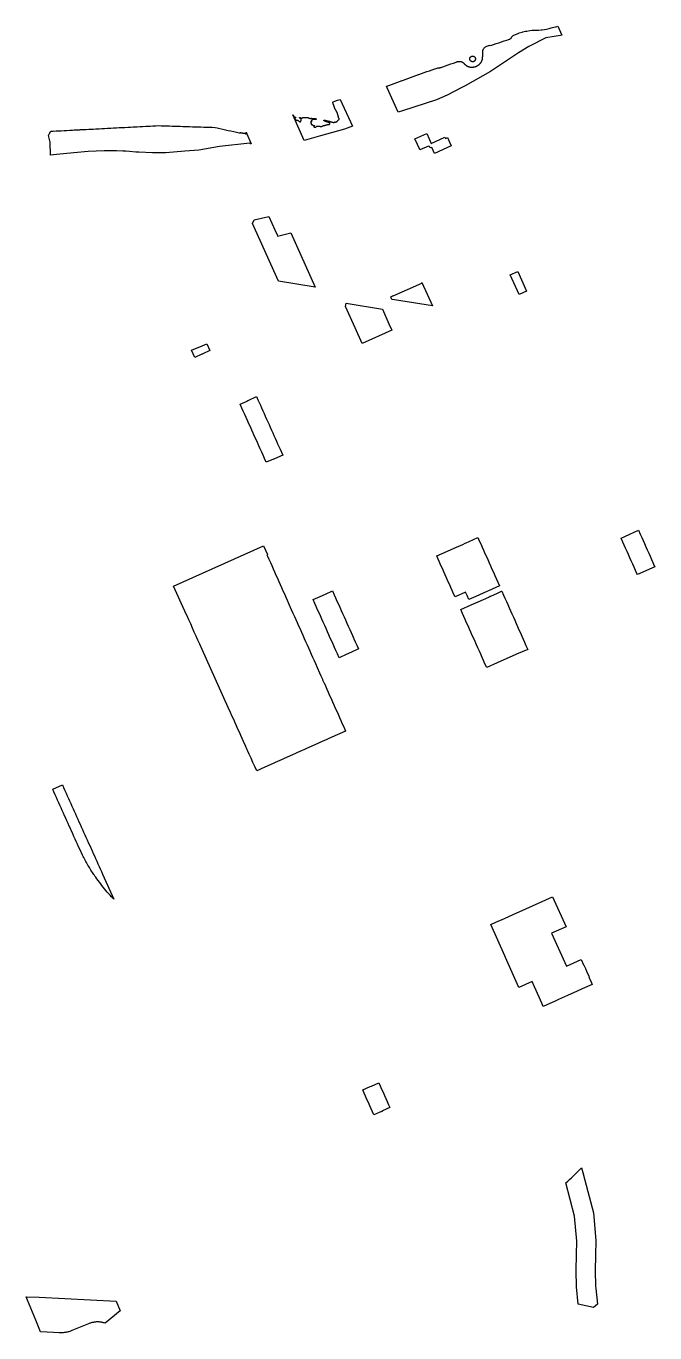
# Model space of a CAD drawing. Header units: inches. Extents: x 326978 to 343822, y 4677882 to 4690337.
# Drawn here: x 335419 to 337641, y 4683814 to 4688436 of the extents above; entities that cross this region are included whole.
import ezdxf

# ---------------------------------------------------------------- set-up
doc = ezdxf.new("R2010")
doc.units = ezdxf.units.IN
doc.header["$MEASUREMENT"] = 0
doc.layers.add('Parks', color=7, linetype='Continuous')

msp = doc.modelspace()

# ---------------------------------------------------------------- linework, layer by layer
at = {"layer": 'Parks'}
for points in [[(337255.6068, 4688394.7456), (337198.274, 4688364.9496), (337196.1024, 4688363.8212), (337159.4276, 4688340.8176), (337060.65, 4688275.3184), (336970.7552, 4688225.0224), (336959.5108, 4688219.2376), (336906.936, 4688192.19), (336869.0188, 4688174.7684), (336748.876, 4688136.3972), (336734.1952, 4688131.9892), (336695.6904, 4688217.3956), (336692.9462, 4688223.4819), (336694.416, 4688223.9932), (336700.8625, 4688226.3111), (336710.2727, 4688229.6945), (336719.683, 4688233.078), (336729.0932, 4688236.4615), (336738.5034, 4688239.8449), (336747.9136, 4688243.2284), (336749.8, 4688243.9092), (336759.2061, 4688247.304), (336768.6123, 4688250.6988), (336778.0184, 4688254.0936), (336787.4245, 4688257.4884), (336796.8307, 4688260.8832), (336806.2368, 4688264.278), (336807.5447, 4688264.744), (336816.9646, 4688268.1005), (336826.3845, 4688271.457), (336835.8044, 4688274.8134), (336845.2242, 4688278.1699), (336854.6441, 4688281.5263), (336864.064, 4688284.8828), (336864.8953, 4688285.1975), (336867.952, 4688286.3548), (336871.9072, 4688287.5132), (336874.6464, 4688288.1084), (336877.168, 4688288.422), (336880.8768, 4688288.726), (336882.9696, 4688288.9916), (336886.0704, 4688289.6476), (336888.2944, 4688290.2396), (336891.736, 4688291.5098), (336901.1174, 4688294.9722), (336910.4989, 4688298.4347), (336919.8803, 4688301.8971), (336929.2618, 4688305.3596), (336938.6432, 4688308.822), (336939.1136, 4688308.8988), (336939.984, 4688309.414), (336940.9632, 4688309.6188), (336941.9872, 4688309.8012), (336943.0048, 4688310.0764), (336943.9232, 4688310.5212), (336944.864, 4688310.8828), (336945.8816, 4688311.014), (336946.9184, 4688311.0652), (336947.92, 4688311.0876), (336948.9856, 4688311.0716), (336949.9872, 4688311.0012), (336951.0144, 4688310.9404), (336952.0352, 4688310.8572), (336953.0688, 4688310.614), (336954.064, 4688310.5084), (336955.1072, 4688310.4028), (336956.1408, 4688310.358), (336957.152, 4688310.3228), (336958.0992, 4688309.9868), (336959.056, 4688309.6252), (336959.9936, 4688309.2028), (336960.8128, 4688308.5916), (336961.7056, 4688308.086), (336962.6016, 4688307.5004), (336963.2096, 4688306.6876), (336964.0448, 4688306.0412), (336964.8768, 4688305.446), (336965.5712, 4688304.6972), (336966.2048, 4688303.8972), (336966.9504, 4688303.1612), (336967.7664, 4688302.4764), (336968.3968, 4688301.6828), (336969.2224, 4688301.03), (336970.048, 4688300.4444), (336970.8864, 4688299.8332), (336971.5936, 4688299.0908), (336972.5024, 4688298.5308), (336973.296, 4688297.894), (336974.1696, 4688297.2924), (336974.768, 4688296.454), (336975.5712, 4688295.8204), (336976.4512, 4688295.2956), (336977.4432, 4688295.11), (336978.2848, 4688294.5372), (336979.0944, 4688293.9196), (336980.0608, 4688293.478), (336981.0784, 4688293.206), (336982.0224, 4688292.8636), (336982.96, 4688292.5148), (336983.9392, 4688292.1308), (336984.8512, 4688291.702), (336985.8016, 4688291.3436), (336986.8288, 4688291.2092), (336987.8336, 4688291.0044), (336988.8384, 4688290.9244), (336989.8208, 4688290.6972), (336990.8256, 4688290.5628), (336991.872, 4688290.5116), (336992.9152, 4688290.4476), (336993.9296, 4688290.4124), (336994.9376, 4688290.4092), (336995.5744, 4688290.4412), (336996.2144, 4688290.4764), (336997.2256, 4688290.5116), (336998.256, 4688290.598), (336999.2416, 4688290.8892), (337000.2464, 4688291.11), (337001.2672, 4688291.302), (337002.2592, 4688291.4396), (337003.2864, 4688291.606), (337004.2496, 4688291.9356), (337005.2768, 4688292.134), (337006.304, 4688292.3804), (337007.2544, 4688292.7676), (337008.2656, 4688293.126), (337009.2608, 4688293.4012), (337010.2304, 4688293.766), (337011.1872, 4688294.1724), (337012.0672, 4688294.6972), (337012.8992, 4688295.266), (337013.7216, 4688295.4652), (337014.608, 4688296.0188), (337015.5072, 4688296.518), (337016.3168, 4688297.1676), (337016.9824, 4688297.9676), (337017.8048, 4688298.6204), (337018.8128, 4688298.9788), (337019.6864, 4688299.4812), (337020.5152, 4688300.0988), (337021.3728, 4688300.6652), (337022.0928, 4688301.4204), (337022.576, 4688302.3068), (337023.1424, 4688303.1612), (337023.7504, 4688304.0028), (337024.5952, 4688304.614), (337025.2416, 4688305.3948), (337025.8048, 4688306.2716), (337026.6016, 4688306.8764), (337027.1872, 4688307.7148), (337027.5712, 4688308.6716), (337028.016, 4688309.5932), (337028.6432, 4688310.374), (337029.1584, 4688311.2572), (337029.6128, 4688312.1724), (337029.9456, 4688313.126), (337030.3328, 4688314.0572), (337030.6592, 4688315.03), (337031.0144, 4688315.974), (337031.4208, 4688316.918), (337031.7152, 4688317.8844), (337031.9136, 4688318.8988), (337032.1696, 4688319.8972), (337032.2816, 4688320.9404), (337032.3168, 4688321.9676), (337032.3872, 4688322.9948), (337032.3968, 4688324.0284), (337032.4608, 4688325.0396), (337032.5536, 4688326.0796), (337032.656, 4688327.0812), (337032.704, 4688328.1116), (337032.7744, 4688329.1548), (337032.8352, 4688330.1596), (337032.9248, 4688331.1836), (337032.9664, 4688332.214), (337033.0208, 4688333.238), (337033.0304, 4688334.2684), (337033.0688, 4688335.2988), (337033.0688, 4688336.3356), (337033.0688, 4688337.35), (337033.0688, 4688338.358), (337033.1328, 4688339.3692), (337033.1616, 4688340.4028), (337033.1616, 4688341.4172), (337033.1616, 4688342.422), (337033.1616, 4688343.4332), (337033.1808, 4688344.4508), (337033.1872, 4688345.4844), (337033.1872, 4688346.4988), (337033.1872, 4688347.5324), (337033.1616, 4688348.5468), (337033.7404, 4688349.3772), (337035.462, 4688354.91), (337036.4548, 4688356.3678), (337038.3005, 4688358.6417), (337040.3737, 4688360.7103), (337042.6518, 4688362.5509), (337045.1098, 4688364.1432), (337047.7208, 4688365.4699), (337050.4561, 4688366.5164), (337053.2859, 4688367.2712), (337056.179, 4688367.7261), (337059.1039, 4688367.8761), (337062.0284, 4688367.7196), (337071.1483, 4688370.7517), (337080.6376, 4688373.9065), (337090.1269, 4688377.0614), (337099.6162, 4688380.2163), (337109.1055, 4688383.3711), (337118.5948, 4688386.526), (337123.4588, 4688388.2252), (337123.9903, 4688388.3208), (337125.677, 4688388.7452), (337127.3101, 4688389.3437), (337128.8716, 4688390.1095), (337130.3446, 4688391.0344), (337131.7128, 4688392.1082), (337132.9613, 4688393.3192), (337134.0764, 4688394.654), (337134.16, 4688394.8399), (337135.1492, 4688396.7403), (337136.3315, 4688398.5269), (337137.6942, 4688400.1801), (337139.2222, 4688401.6818), (337140.8988, 4688403.0156), (337149.1196, 4688406.7692), (337151.7033, 4688407.7365), (337161.0684, 4688411.2428), (337162.1936, 4688411.5963), (337171.734, 4688414.5932), (337174.7159, 4688415.2893), (337184.454, 4688417.5628), (337189.1177, 4688418.4107), (337198.9564, 4688420.1996), (337207.8684, 4688421.3356), (337209.4205, 4688421.404), (337219.4108, 4688421.8444), (337219.5421, 4688421.8449), (337229.542, 4688421.8796), (337230.0783, 4688421.9239), (337240.0444, 4688422.7468), (337241.7726, 4688422.9714), (337251.6892, 4688424.2604), (337257.7688, 4688425.5873), (337267.5388, 4688427.7196), (337274.8445, 4688429.5536), (337284.5436, 4688431.9884), (337290.8478, 4688433.6863), (337298.6202, 4688435.7797), (337312.4608, 4688404.1064), (337307.8588, 4688403.0672), (337285.704, 4688399.5388), (337255.6068, 4688394.7456)], [(336998.1553, 4688309.9377), (336997.2837, 4688309.8996), (336996.4122, 4688309.9377), (336995.5472, 4688310.0516), (336994.6955, 4688310.2404), (336993.8635, 4688310.5027), (336993.0575, 4688310.8366), (336992.2837, 4688311.2394), (336991.548, 4688311.7081), (336990.8558, 4688312.2392), (336990.2126, 4688312.8286), (336989.6233, 4688313.4718), (336989.0922, 4688314.1639), (336988.6235, 4688314.8996), (336988.2206, 4688315.6735), (336987.8868, 4688316.4794), (336987.6245, 4688317.3115), (336987.4356, 4688318.1632), (336987.3218, 4688319.0281), (336987.2837, 4688319.8996), (336987.3218, 4688320.7712), (336987.4356, 4688321.6361), (336987.6245, 4688322.4878), (336987.8868, 4688323.3198), (336988.2206, 4688324.1258), (336988.6235, 4688324.8996), (336989.0922, 4688325.6354), (336989.6233, 4688326.3275), (336990.2126, 4688326.9707), (336990.8558, 4688327.5601), (336991.548, 4688328.0912), (336992.2837, 4688328.5599), (336993.0575, 4688328.9627), (336993.8635, 4688329.2966), (336994.6955, 4688329.5589), (336995.5472, 4688329.7477), (336996.4122, 4688329.8616), (336997.2837, 4688329.8996), (336998.1553, 4688329.8616), (336999.0202, 4688329.7477), (336999.8719, 4688329.5589), (337000.7039, 4688329.2966), (337001.5099, 4688328.9627), (337002.2837, 4688328.5599), (337003.0195, 4688328.0912), (337003.7116, 4688327.5601), (337004.3548, 4688326.9707), (337004.9442, 4688326.3275), (337005.4752, 4688325.6354), (337005.944, 4688324.8996), (337006.3468, 4688324.1258), (337006.6806, 4688323.3198), (337006.943, 4688322.4878), (337007.1318, 4688321.6361), (337007.2457, 4688320.7712), (337007.2837, 4688319.8996), (337007.2457, 4688319.0281), (337007.1318, 4688318.1632), (337006.943, 4688317.3115), (337006.6806, 4688316.4794), (337006.3468, 4688315.6735), (337005.944, 4688314.8996), (337005.4752, 4688314.1639), (337004.9442, 4688313.4718), (337004.3548, 4688312.8286), (337003.7116, 4688312.2392), (337003.0195, 4688311.7081), (337002.2837, 4688311.2394), (337001.5099, 4688310.8366), (337000.7039, 4688310.5027), (336999.8719, 4688310.2404), (336999.0202, 4688310.0516), (336998.1553, 4688309.9377)], [(336529.3615, 4688176.7893), (336572.2412, 4688081.3808), (336544.4656, 4688071.862), (336459.0956, 4688047.6996), (336402.3508, 4688031.6392), (336362.1972, 4688121.8198), (336363.1696, 4688122.128), (336367.0367, 4688113.7173), (336367.304, 4688113.6512), (336368.3056, 4688113.6192), (336369.3328, 4688113.7472), (336370.2864, 4688114.0704), (336371.3168, 4688114.2528), (336372.2992, 4688114.048), (336372.3856, 4688113.0464), (336371.5248, 4688112.5248), (336370.4784, 4688112.4928), (336369.576, 4688111.984), (336368.9008, 4688111.1936), (336368.7344, 4688110.1728), (336372.056, 4688102.4704), (336372.6064, 4688102.4704), (336373.6528, 4688102.6048), (336374.5904, 4688103.1296), (336375.5696, 4688103.3504), (336376.5936, 4688103.392), (336377.6496, 4688103.264), (336378.5968, 4688102.8448), (336379.5472, 4688102.3936), (336380.3952, 4688101.7984), (336381.2688, 4688101.2544), (336382.1488, 4688100.6944), (336382.9392, 4688099.9744), (336383.6592, 4688099.2), (336384.5808, 4688098.6624), (336385.5088, 4688098.2368), (336386.4272, 4688097.7824), (336387.2688, 4688097.168), (336388.2736, 4688097.2384), (336388.9936, 4688097.9552), (336389.752, 4688098.624), (336390.2864, 4688099.52), (336390.6128, 4688100.496), (336390.6768, 4688101.568), (336391.0192, 4688102.5696), (336391.464, 4688103.4688), (336391.784, 4688104.4896), (336391.6368, 4688105.4976), (336391.4256, 4688106.48), (336390.7088, 4688107.2192), (336389.9664, 4688107.8944), (336389.288, 4688108.6464), (336388.4592, 4688109.216), (336387.5504, 4688109.6704), (336386.7536, 4688110.2912), (336386.0464, 4688111.024), (336385.1408, 4688111.504), (336385.8544, 4688112.2048), (336386.8976, 4688112.1568), (336387.9728, 4688112.176), (336388.9808, 4688111.9296), (336389.9024, 4688111.3728), (336390.7984, 4688110.7904), (336391.7904, 4688110.48), (336392.7856, 4688110.128), (336393.784, 4688109.9968), (336394.7152, 4688110.432), (336395.5664, 4688111.0336), (336396.3376, 4688111.7248), (336397.272, 4688112.1216), (336398.2256, 4688112.48), (336399.1888, 4688112.7616), (336400.1392, 4688113.0848), (336401.1696, 4688113.1008), (336402.1792, 4688112.9948), (336402.9792, 4688113.1004), (336403.9872, 4688113.11), (336404.992, 4688113.11), (336406.0448, 4688113.142), (336407.1072, 4688113.0876), (336408.1248, 4688112.966), (336409.2128, 4688112.9308), (336410.2176, 4688112.886), (336411.2672, 4688112.7068), (336412.32, 4688112.7708), (336413.3632, 4688112.854), (336414.2944, 4688112.4668), (336415.28, 4688112.054), (336416.3104, 4688111.7468), (336417.2256, 4688111.3276), (336418.1312, 4688110.7772), (336419.0272, 4688110.31), (336419.984, 4688109.9868), (336420.9504, 4688109.7116), (336422.0256, 4688109.5612), (336423.04, 4688109.51), (336424.0704, 4688109.5132), (336425.1392, 4688109.606), (336426.224, 4688109.7116), (336427.2448, 4688109.75), (336428.368, 4688109.7628), (336429.3728, 4688109.638), (336430.4576, 4688109.5036), (336431.4912, 4688109.478), (336432.496, 4688109.4972), (336433.5808, 4688109.6124), (336434.5856, 4688109.6668), (336435.6288, 4688109.67), (336436.6528, 4688109.462), (336437.616, 4688109.1644), (336438.6112, 4688109.0588), (336439.6352, 4688109.046), (336440.6304, 4688108.9404), (336441.6512, 4688108.8188), (336442.7104, 4688108.71), (336443.6064, 4688108.2556), (336444.4192, 4688107.6412), (336444.8096, 4688106.6812), (336444.6016, 4688105.6988), (336443.632, 4688105.3596), (336442.5984, 4688105.3564), (336441.4912, 4688105.3564), (336440.4832, 4688105.3564), (336439.376, 4688105.3564), (336438.3392, 4688105.3564), (336437.2704, 4688105.3436), (336436.2272, 4688105.3148), (336435.2096, 4688105.2732), (336434.1952, 4688105.2252), (336433.1296, 4688105.2124), (336432.0448, 4688105.1804), (336431.0144, 4688104.8732), (336430.0608, 4688104.4796), (336429.2608, 4688103.878), (336428.4288, 4688103.2924), (336427.5296, 4688102.838), (336427.3728, 4688101.7948), (336428.2016, 4688101.1612), (336429.136, 4688100.8028), (336430.0512, 4688100.2588), (336429.1072, 4688099.926), (336428.0736, 4688099.9132), (336427.0208, 4688099.8812), (336426.1728, 4688099.3116), (336425.7728, 4688098.3644), (336425.6032, 4688097.3372), (336425.7408, 4688096.2844), (336426.1696, 4688095.35), (336426.3616, 4688094.3196), (336425.5776, 4688093.6764), (336424.9952, 4688092.8604), (336425.5648, 4688092.006), (336426.4736, 4688091.5644), (336426.208, 4688090.5852), (336426.192, 4688089.5804), (336426.192, 4688088.5756), (336426.7776, 4688087.7116), (336427.7952, 4688087.9036), (336428.768, 4688088.2236), (336429.7728, 4688088.31), (336430.5056, 4688087.6124), (336431.2, 4688086.8252), (336431.7472, 4688085.9388), (336432.3328, 4688085.0524), (336433.1616, 4688084.4092), (336433.9936, 4688083.83), (336435.0432, 4688083.7436), (336436.064, 4688084.0284), (336437.024, 4688084.4028), (336438.0416, 4688084.2716), (336438.3936, 4688083.3212), (336437.7184, 4688082.5564), (336437.0208, 4688081.8044), (336436.4096, 4688080.95), (336436.3072, 4688079.9324), (336436.5792, 4688078.9596), (336437.4944, 4688078.534), (336438.512, 4688078.2332), (336439.5424, 4688078.1244), (336440.6048, 4688078.0828), (336441.6224, 4688078.0956), (336442.6464, 4688078.102), (336443.5968, 4688078.4284), (336444.4096, 4688079.0908), (336444.7744, 4688080.0348), (336445.2576, 4688080.9692), (336446.048, 4688081.59), (336447.0624, 4688081.5964), (336448.0768, 4688081.606), (336449.0848, 4688081.6092), (336450.1792, 4688081.6124), (336451.2192, 4688081.6188), (336452.2208, 4688081.6188), (336453.2288, 4688081.6188), (336454.2368, 4688081.6124), (336455.2928, 4688081.5292), (336456.336, 4688081.494), (336457.3888, 4688081.4076), (336458.4896, 4688081.3372), (336459.5168, 4688081.3116), (336460.5696, 4688081.3148), (336461.6224, 4688081.3276), (336462.6592, 4688081.2604), (336463.7056, 4688081.11), (336464.7648, 4688081.2892), (336465.7376, 4688081.6604), (336466.688, 4688082.15), (336467.5904, 4688082.6972), (336468.4832, 4688083.2444), (336469.44, 4688083.6668), (336470.432, 4688083.8652), (336471.456, 4688084.1052), (336472.4512, 4688084.3548), (336473.4784, 4688084.6204), (336474.5248, 4688084.9148), (336475.5584, 4688085.2348), (336476.5568, 4688085.5164), (336477.5552, 4688085.7212), (336478.5504, 4688085.9036), (336479.5264, 4688086.15), (336480.4608, 4688086.5884), (336481.4304, 4688087.0332), (336482.4864, 4688087.2572), (336483.568, 4688087.2572), (336484.608, 4688087.3468), (336485.6736, 4688087.5484), (336486.7456, 4688087.6348), (336487.8144, 4688087.6508), (336488.8256, 4688087.6956), (336489.8688, 4688087.9292), (336490.8544, 4688088.4156), (336491.696, 4688089.0716), (336492.1984, 4688089.9484), (336492.7392, 4688090.8092), (336492.7552, 4688091.8204), (336492.2912, 4688092.7324), (336491.4816, 4688093.35), (336490.5952, 4688093.814), (336489.6416, 4688094.2172), (336488.8128, 4688094.7772), (336487.9072, 4688095.254), (336486.9984, 4688095.7468), (336486.0096, 4688095.9708), (336485.008, 4688096.0764), (336483.968, 4688096.2268), (336482.9856, 4688096.5116), (336482.0096, 4688096.8348), (336481.0688, 4688097.3212), (336480.08, 4688097.7308), (336479.1008, 4688098.1116), (336478.1344, 4688098.534), (336477.136, 4688098.8956), (336476.1056, 4688099.094), (336475.0944, 4688099.2764), (336474.1056, 4688099.5228), (336473.2608, 4688100.086), (336472.6368, 4688100.8988), (336471.8336, 4688101.5004), (336471.6192, 4688102.4828), (336471.7152, 4688103.5132), (336472.7712, 4688103.5228), (336473.7856, 4688103.3596), (336474.7904, 4688103.2412), (336475.7792, 4688103.03), (336476.7232, 4688102.6748), (336477.7472, 4688102.3964), (336478.6976, 4688101.9388), (336479.6928, 4688101.6252), (336480.6624, 4688101.3756), (336481.6544, 4688101.1292), (336482.7136, 4688100.8988), (336483.7824, 4688100.6876), (336484.88, 4688100.5052), (336485.9968, 4688100.3996), (336487.0912, 4688100.2172), (336488.0768, 4688099.9836), (336489.1104, 4688099.7244), (336490.1856, 4688099.4684), (336491.2096, 4688099.3308), (336492.2528, 4688098.9884), (336493.1744, 4688098.4476), (336494.128, 4688097.9484), (336495.0976, 4688097.702), (336496.1152, 4688097.4556), (336497.1424, 4688097.2348), (336498.1728, 4688096.9404), (336499.2128, 4688096.5948), (336500.2016, 4688096.3004), (336501.2352, 4688096.1116), (336502.2432, 4688095.8492), (336503.2736, 4688095.6348), (336504.2944, 4688095.4748), (336505.2928, 4688095.3436), (336506.3168, 4688095.2796), (336507.2928, 4688095.0076), (336508.3104, 4688095.062), (336509.1936, 4688095.6764), (336509.8944, 4688096.3964), (336510.8416, 4688096.8092), (336511.8528, 4688097.0556), (336512.7968, 4688096.6908), (336513.7984, 4688096.4156), (336514.8032, 4688096.8092), (336515.7504, 4688097.2156), (336516.7168, 4688097.6988), (336517.6256, 4688098.1916), (336518.2976, 4688099.0012), (336519.0304, 4688099.686), (336519.568, 4688100.6044), (336520.2592, 4688101.4204), (336520.9792, 4688102.2108), (336521.7024, 4688102.9884), (336522.4928, 4688103.7276), (336523.2512, 4688104.4124), (336524.112, 4688105.0236), (336525.1328, 4688105.046), (336525.5104, 4688105.9836), (336525.5424, 4688107.0556), (336525.3856, 4688108.1148), (336524.976, 4688109.1068), (336524.704, 4688110.102), (336524.336, 4688111.11), (336523.7056, 4688111.926), (336523.3024, 4688112.8828), (336523.1776, 4688113.894), (336522.7936, 4688114.8508), (336522.3968, 4688115.798), (336522.3104, 4688116.822), (336522.0672, 4688117.8652), (336521.9328, 4688118.9276), (336521.6512, 4688119.9548), (336521.3056, 4688120.9116), (336520.976, 4688121.8588), (336520.4832, 4688122.7868), (336520.1408, 4688123.8268), (336519.8944, 4688124.9116), (336519.6672, 4688125.9196), (336519.4208, 4688126.9852), (336519.12, 4688128.038), (336518.8896, 4688129.0556), (336518.5376, 4688130.0892), (336517.8816, 4688130.8764), (336517.2864, 4688131.7756), (336516.7104, 4688132.6812), (336516.1408, 4688133.6156), (336515.6512, 4688134.5116), (336515.2544, 4688135.4684), (336514.8096, 4688136.4444), (336514.448, 4688137.4524), (336513.8976, 4688138.3324), (336513.3824, 4688139.222), (336512.9248, 4688140.2172), (336512.3104, 4688141.094), (336511.7952, 4688141.9548), (336511.296, 4688142.8668), (336510.7168, 4688143.6988), (336510.288, 4688144.6812), (336509.8816, 4688145.6988), (336509.4496, 4688146.6076), (336509.1648, 4688147.6444), (336508.9376, 4688148.662), (336508.7456, 4688149.7308), (336508.4224, 4688150.742), (336508.0384, 4688151.6796), (336507.632, 4688152.6076), (336507.1136, 4688153.5196), (336506.7424, 4688154.5244), (336506.5216, 4688155.51), (336506.2144, 4688156.5404), (336505.776, 4688157.4524), (336505.3024, 4688158.3964), (336504.9408, 4688159.382), (336504.6496, 4688160.3708), (336504.3264, 4688161.3852), (336504.0544, 4688162.3708), (336503.84, 4688163.3628), (336503.6448, 4688164.3484), (336503.3536, 4688165.3436), (336503.2896, 4688166.374), (336503.2896, 4688167.3916), (336503.824, 4688168.2428), (336510.5219, 4688170.4843), (336520.005, 4688173.658), (336529.3615, 4688176.7893)], [(336196.9342, 4688060.9528), (336199.2636, 4688054.9208), (336214.5812, 4688020.0404), (336210.9684, 4688019.47), (336209.8924, 4688021.8764), (336103.0992, 4688010.28), (336029.7788, 4687997.6584), (335980.136, 4687993.3416), (335913.3592, 4687988.1716), (335866.2544, 4687988.1932), (335817.7264, 4687989.5428), (335807.2592, 4687990.338), (335784.0432, 4687992.1008), (335771.4864, 4687993.054), (335760.6656, 4687993.5416), (335738.002, 4687994.5632), (335723.1504, 4687995.232), (335695.3824, 4687994.5516), (335638.5128, 4687992.9028), (335587.2236, 4687987.4764), (335525.9368, 4687981.3644), (335505.7464, 4687979.3512), (335504.1504, 4688025.9532), (335498.0655, 4688049.5463), (335501.6191, 4688055.4803), (335506.7568, 4688064.0596), (335514.9254, 4688064.4569), (335524.9136, 4688064.9428), (335533.149, 4688065.3482), (335543.1369, 4688065.8399), (335553.1248, 4688066.3316), (335553.5839, 4688066.3589), (335563.5663, 4688066.9514), (335573.5488, 4688067.5439), (335583.5312, 4688068.1364), (335588.5366, 4688068.4225), (335595.9606, 4688068.8467), (335598.5203, 4688068.993), (335608.504, 4688069.5636), (335611.2285, 4688069.6921), (335621.2174, 4688070.1634), (335631.2063, 4688070.6347), (335641.1952, 4688071.106), (335645.8709, 4688071.3237), (335655.86, 4688071.7887), (335665.8492, 4688072.2538), (335675.8384, 4688072.7188), (335676.716, 4688072.7689), (335686.6997, 4688073.3389), (335696.6835, 4688073.9088), (335706.6672, 4688074.4788), (335708.4151, 4688074.5733), (335718.4005, 4688075.1128), (335728.3859, 4688075.6524), (335738.3714, 4688076.192), (335748.3568, 4688076.7316), (335758.0238, 4688077.2354), (335768.0103, 4688077.7559), (335777.9967, 4688078.2763), (335787.9832, 4688078.7968), (335797.9696, 4688079.3172), (335801.8653, 4688079.5231), (335811.8514, 4688080.0508), (335821.8375, 4688080.5785), (335831.8235, 4688081.1063), (335841.8096, 4688081.634), (335847.078, 4688081.9039), (335857.0649, 4688082.4157), (335867.0518, 4688082.9274), (335877.0387, 4688083.4391), (335887.0576, 4688083.9508), (335895.8569, 4688083.683), (335905.8523, 4688083.3787), (335915.8477, 4688083.0745), (335925.843, 4688082.7702), (335935.8384, 4688082.466), (335943.1279, 4688082.2054), (335953.1216, 4688081.8482), (335963.1152, 4688081.4909), (335973.1088, 4688081.1337), (335983.1024, 4688080.7764), (335987.1129, 4688080.6594), (335997.1087, 4688080.3677), (336007.1044, 4688080.0761), (336017.1002, 4688079.7844), (336027.0959, 4688079.4927), (336037.0917, 4688079.2011), (336047.0874, 4688078.9094), (336057.0832, 4688078.6178), (336067.0789, 4688078.3261), (336077.0747, 4688078.0345), (336087.0704, 4688077.7428), (336094.3736, 4688076.0822), (336104.1247, 4688073.865), (336113.8758, 4688071.6477), (336123.6269, 4688069.4305), (336133.378, 4688067.2133), (336143.1291, 4688064.9961), (336152.8802, 4688062.7788), (336162.6313, 4688060.5616), (336172.3824, 4688058.3444), (336173.3744, 4688058.4916), (336174.3344, 4688058.8244), (336175.3648, 4688058.8244), (336176.3568, 4688058.9844), (336177.4256, 4688059.0868), (336178.488, 4688058.946), (336179.48, 4688058.786), (336180.504, 4688058.4916), (336181.4704, 4688058.1588), (336182.4816, 4688057.9604), (336183.5184, 4688057.9028), (336184.5552, 4688057.666), (336185.5664, 4688057.3652), (336186.5456, 4688057.0132), (336187.544, 4688057.0836), (336188.5744, 4688057.1476), (336189.6112, 4688057.1476), (336190.6864, 4688057.1348), (336191.6272, 4688056.7828), (336192.44, 4688056.1428), (336193.2592, 4688055.5348), (336194.2576, 4688055.138), (336195.2304, 4688054.8948), (336196.216, 4688055.2212), (336196.6128, 4688056.1812), (336196.6192, 4688057.2372), (336196.4528, 4688058.2804), (336196.6384, 4688059.3108), (336196.9342, 4688060.9528)], [(336793.1332, 4688037.3332), (336834.8252, 4688056.0456), (336843.5948, 4688036.5788), (336850.7572, 4688020.6792), (336899.3676, 4688042.5636), (336901.046, 4688038.8336), (336907.9784, 4688041.8792), (336921.6136, 4688011.8264), (336862.1692, 4687985.0408), (336852.6112, 4688006.0464), (336847.5924, 4688005.316), (336845.3716, 4688010.244), (336841.3532, 4688011.766), (336810.8464, 4687998.032), (336809.0988, 4688001.9248), (336802.1308, 4688017.3776), (336793.1332, 4688037.3332)], [(336277.128, 4687762.5032), (336297.6712, 4687715.77), (336297.719, 4687715.6727), (336297.8144, 4687715.4793), (336297.8976, 4687715.3078), (336306.6424, 4687697.4444), (336307.7456, 4687692.7724), (336355.2092, 4687704.1592), (336440.5412, 4687512.9908), (336310.5512, 4687533.9428), (336218.9164, 4687737.9484), (336224.9248, 4687750.1368), (336277.128, 4687762.5032)], [(337156.872, 4687567.6256), (337188.0108, 4687498.0876), (337161.3076, 4687486.13), (337130.1685, 4687555.6679), (337156.872, 4687567.6256)], [(336855.1452, 4687446.1304), (336721.2904, 4687467.6588), (336712.1916, 4687469.122), (336708.1131, 4687478.2546), (336715.1542, 4687481.399), (336714.5316, 4687482.7936), (336716.5456, 4687482.0204), (336817.466, 4687526.8144), (336818.2376, 4687528.824), (336855.1452, 4687446.1304)], [(336581.6024, 4687369.0764), (336548.1364, 4687444.3524), (336550.0892, 4687455.6832), (336678.3612, 4687435.1756), (336701.6348, 4687382.7132), (336711.5216, 4687360.4264), (336606.2544, 4687313.626), (336581.6024, 4687369.0764)], [(336057.8008, 4687312.282), (336068.6784, 4687288.026), (336043.6508, 4687276.8024), (336041.9816, 4687276.0536), (336040.314, 4687275.3056), (336015.2864, 4687264.082), (336003.9632, 4687289.3316), (336029.1996, 4687300.0896), (336032.5644, 4687301.524), (336057.8008, 4687312.282)], [(336273.1728, 4687036.4736), (336277.5376, 4687026.7408), (336281.902, 4687017.0076), (336286.2668, 4687007.2748), (336290.6316, 4686997.542), (336294.9964, 4686987.8088), (336299.3612, 4686978.076), (336303.7256, 4686968.3432), (336308.0904, 4686958.61), (336312.4552, 4686948.8772), (336316.82, 4686939.1444), (336321.1844, 4686929.4112), (336326.1728, 4686918.288), (336296.5376, 4686905.0496), (336294.3116, 4686904.0552), (336293.9964, 4686904.7572), (336292.884, 4686904.2584), (336267.856, 4686893.0348), (336261.6208, 4686906.9392), (336256.6324, 4686918.0628), (336251.6444, 4686929.1856), (336246.656, 4686940.3092), (336241.6676, 4686951.4324), (336236.6792, 4686962.556), (336231.6912, 4686973.6792), (336226.7032, 4686984.8024), (336221.7144, 4686995.926), (336216.7264, 4687007.0492), (336211.7384, 4687018.1728), (336206.7496, 4687029.296), (336201.7616, 4687040.4196), (336196.7736, 4687051.5428), (336191.7856, 4687062.666), (336186.7972, 4687073.7896), (336181.8088, 4687084.9128), (336175.6984, 4687098.5388), (336200.726, 4687109.7624), (336201.8384, 4687110.2612), (336201.4256, 4687111.182), (336203.6504, 4687112.1796), (336233.2668, 4687125.4604), (336238.2552, 4687114.3372), (336242.6196, 4687104.604), (336246.9844, 4687094.8712), (336251.3488, 4687085.1384), (336255.714, 4687075.4052), (336260.0784, 4687065.6724), (336264.4432, 4687055.9396), (336268.808, 4687046.2064), (336273.1728, 4687036.4736)], [(337047.3152, 4686435.666), (337008.052, 4686418.202), (336984.1044, 4686407.5504), (336977.9032, 4686421.47), (336972.3868, 4686433.8524), (336935.0224, 4686417.234), (336930.04, 4686428.36), (336925.058, 4686439.486), (336920.0756, 4686450.6124), (336915.0936, 4686461.7384), (336910.1112, 4686472.8648), (336905.1292, 4686483.9904), (336900.1472, 4686495.1164), (336895.1648, 4686506.2424), (336890.1828, 4686517.3684), (336885.2004, 4686528.4948), (336880.2184, 4686539.6208), (336875.236, 4686550.7468), (336870.254, 4686561.8728), (336907.894, 4686578.6144), (336910.6788, 4686579.8528), (336929.0568, 4686588.0276), (336931.8416, 4686589.266), (336962.4728, 4686602.8904), (336970.548, 4686606.482), (336974.4464, 4686608.216), (336985.3072, 4686613.0468), (337015.9376, 4686626.6708), (337020.8984, 4686615.5352), (337025.8596, 4686604.3996), (337030.8204, 4686593.2644), (337035.7816, 4686582.1288), (337040.7424, 4686570.9932), (337045.7036, 4686559.8576), (337050.664, 4686548.722), (337055.6252, 4686537.5864), (337060.5864, 4686526.4512), (337065.5472, 4686515.3156), (337070.5084, 4686504.18), (337075.4692, 4686493.0444), (337080.4304, 4686481.9088), (337085.9468, 4686469.5264), (337092.148, 4686455.6068), (337052.8848, 4686438.1428), (337047.3152, 4686435.666)], [(337553.4076, 4686638.9732), (337583.7496, 4686652.5568), (337589.8772, 4686638.7696), (337594.8288, 4686627.6284), (337599.7804, 4686616.4876), (337604.732, 4686605.3464), (337609.6836, 4686594.2052), (337614.6352, 4686583.064), (337619.5868, 4686571.9232), (337624.538, 4686560.782), (337629.4896, 4686549.6408), (337634.4412, 4686538.4996), (337639.3928, 4686527.3588), (337641.25, 4686523.18), (337579.7536, 4686495.6496), (337577.8848, 4686499.8232), (337572.9036, 4686510.9504), (337567.9216, 4686522.078), (337562.9396, 4686533.2056), (337557.9572, 4686544.3332), (337552.9756, 4686555.4604), (337547.9936, 4686566.588), (337543.0116, 4686577.7156), (337538.0296, 4686588.8432), (337533.0476, 4686599.9704), (337528.0656, 4686611.098), (337521.9004, 4686624.8684), (337549.9948, 4686637.4456), (337553.4076, 4686638.9732)], [(335940.522, 4686455.4136), (336258.5888, 4686598.0264), (336272.366, 4686567.13), (336270.1412, 4686566.1324), (336272.3772, 4686561.1156), (336277.3392, 4686549.9812), (336282.302, 4686538.8456), (336287.2644, 4686527.7104), (336292.2264, 4686516.5756), (336297.1888, 4686505.4404), (336302.1512, 4686494.3052), (336307.114, 4686483.1696), (336312.076, 4686472.0352), (336317.0388, 4686460.8996), (336322.0008, 4686449.7652), (336326.9628, 4686438.63), (336331.9256, 4686427.4952), (336336.888, 4686416.36), (336341.85, 4686405.226), (336348.0532, 4686391.3068), (336356.2416, 4686372.9328), (336362.3204, 4686359.2924), (336367.2828, 4686348.1576), (336372.2448, 4686337.0228), (336377.2076, 4686325.8876), (336382.17, 4686314.7528), (336387.1324, 4686303.618), (336392.0948, 4686292.4832), (336397.0568, 4686281.348), (336402.0196, 4686270.2128), (336406.982, 4686259.078), (336411.9444, 4686247.9432), (336416.9068, 4686236.8084), (336421.8692, 4686225.6732), (336426.8316, 4686214.5384), (336431.7936, 4686203.4032), (336436.7564, 4686192.2684), (336441.7188, 4686181.1336), (336447.8696, 4686167.332), (336456.0572, 4686148.9592), (336461.2664, 4686137.27), (336462.136, 4686135.3188), (336466.4768, 4686125.5784), (336467.0984, 4686124.184), (336471.6872, 4686113.8868), (336472.0608, 4686113.0488), (336476.898, 4686102.1952), (336477.0232, 4686101.914), (336481.9856, 4686090.7788), (336486.9476, 4686079.644), (336491.9096, 4686068.5092), (336496.8724, 4686057.374), (336501.8348, 4686046.2388), (336506.7972, 4686035.104), (336511.7592, 4686023.9692), (336516.7216, 4686012.8344), (336521.684, 4686001.6992), (336526.646, 4685990.5644), (336531.6084, 4685979.4292), (336536.5708, 4685968.2944), (336541.5332, 4685957.1596), (336548.1072, 4685942.4084), (336518.114, 4685928.978), (336499.756, 4685920.7576), (336471.384, 4685908.0536), (336467.49, 4685906.31), (336439.1184, 4685893.606), (336420.7604, 4685885.3856), (336392.3884, 4685872.6816), (336388.4944, 4685870.938), (336360.1228, 4685858.234), (336341.7644, 4685850.0136), (336313.3928, 4685837.3096), (336309.4988, 4685835.566), (336281.1272, 4685822.8616), (336262.7684, 4685814.6416), (336234.01, 4685801.764), (336227.2336, 4685816.856), (336220.638, 4685831.5456), (336214.042, 4685846.2356), (336207.4564, 4685860.9032), (336202.6224, 4685871.6692), (336200.8708, 4685875.5704), (336194.2852, 4685890.238), (336187.6424, 4685905.0324), (336182.6492, 4685916.1532), (336177.6556, 4685927.2744), (336172.6624, 4685938.3952), (336167.6684, 4685949.5164), (336162.6756, 4685960.6376), (336157.6824, 4685971.7584), (336152.6888, 4685982.8796), (336147.6956, 4685994.0004), (336141.5788, 4686007.6236), (336133.34, 4686025.9732), (336041.0884, 4686231.4344), (336032.844, 4686249.7956), (336026.4172, 4686264.1096), (336019.998, 4686278.406), (336013.5792, 4686292.7028), (336007.1604, 4686306.998), (336000.7412, 4686321.2944), (335994.322, 4686335.5904), (335987.9036, 4686349.8864), (335982.91, 4686361.0076), (335980.4136, 4686366.568), (335940.522, 4686455.4136)], [(336433.3128, 4686407.604), (336458.3404, 4686418.8276), (336476.692, 4686427.0576), (336501.7196, 4686438.2812), (336507.8228, 4686424.6516), (336512.8048, 4686413.5256), (336517.7868, 4686402.3996), (336522.7692, 4686391.2736), (336527.7512, 4686380.1476), (336532.7336, 4686369.0216), (336537.7156, 4686357.8952), (336542.6976, 4686346.7692), (336547.6796, 4686335.6436), (336552.662, 4686324.5172), (336557.644, 4686313.3912), (336562.6264, 4686302.2652), (336567.6084, 4686291.1388), (336572.5908, 4686280.0128), (336577.5728, 4686268.8868), (336582.5548, 4686257.7604), (336587.5368, 4686246.6348), (336593.7648, 4686232.7268), (336568.7372, 4686221.5032), (336550.3832, 4686213.2724), (336525.3556, 4686202.0488), (336519.128, 4686215.9564), (336514.146, 4686227.0824), (336509.164, 4686238.2088), (336504.182, 4686249.3348), (336499.2, 4686260.4608), (336494.218, 4686271.5872), (336489.2356, 4686282.7132), (336484.254, 4686293.8392), (336479.272, 4686304.9656), (336474.29, 4686316.0916), (336469.308, 4686327.2176), (336464.3256, 4686338.344), (336459.344, 4686349.47), (336454.362, 4686360.596), (336449.3796, 4686371.7224), (336444.3976, 4686382.8484), (336439.4156, 4686393.9744), (336433.3128, 4686407.604)], [(337083.9408, 4686183.4548), (337047.0448, 4686167.0444), (337040.882, 4686180.81), (337035.9012, 4686191.9368), (337030.92, 4686203.0632), (337025.9392, 4686214.1896), (337020.958, 4686225.316), (337015.9768, 4686236.4432), (337010.9956, 4686247.5696), (337006.0148, 4686258.696), (337001.0336, 4686269.8224), (336996.0528, 4686280.9488), (336991.0716, 4686292.0756), (336986.0904, 4686303.202), (336981.1092, 4686314.3288), (336976.1284, 4686325.4552), (336971.1472, 4686336.5816), (336966.166, 4686347.7084), (336961.1848, 4686358.8348), (336955.0224, 4686372.6008), (336992.29, 4686389.1768), (337016.2376, 4686399.8284), (337053.942, 4686416.5988), (337055.5008, 4686417.2924), (337059.4236, 4686419.0372), (337061.0704, 4686419.7692), (337084.6988, 4686430.2796), (337085.6712, 4686430.712), (337099.1292, 4686436.698), (337100.3336, 4686437.2332), (337100.546, 4686436.7568), (337106.4724, 4686423.4536), (337111.4332, 4686412.3184), (337116.394, 4686401.1832), (337121.3548, 4686390.048), (337126.3156, 4686378.9128), (337131.2764, 4686367.7776), (337136.2372, 4686356.6424), (337141.198, 4686345.5072), (337146.1592, 4686334.3724), (337151.12, 4686323.2372), (337156.0808, 4686312.102), (337161.0416, 4686300.9668), (337166.0024, 4686289.8316), (337170.9632, 4686278.6964), (337175.924, 4686267.5612), (337180.8848, 4686256.426), (337185.8456, 4686245.2908), (337191.9844, 4686231.5112), (337152.7208, 4686214.0472), (337147.1516, 4686211.5704), (337107.8884, 4686194.1064), (337083.9408, 4686183.4548)], [(335584.0644, 4685578.9432), (335583.776, 4685579.586), (335579.9472, 4685588.1188), (335575.83, 4685597.2948), (335571.7128, 4685606.4708), (335567.5956, 4685615.6468), (335563.4784, 4685624.8224), (335559.3612, 4685633.9988), (335555.244, 4685643.1744), (335551.1268, 4685652.35), (335547.0096, 4685661.5264), (335542.8924, 4685670.702), (335538.7752, 4685679.8776), (335534.658, 4685689.054), (335530.5408, 4685698.2296), (335526.4236, 4685707.4056), (335522.3064, 4685716.5816), (335517.4404, 4685727.4256), (335513.3232, 4685736.6016), (335547.5032, 4685751.9952), (335551.6204, 4685742.8192), (335556.486, 4685731.9752), (335560.6032, 4685722.7992), (335564.7204, 4685713.6236), (335568.8376, 4685704.4476), (335572.9548, 4685695.2716), (335577.072, 4685686.0956), (335581.1892, 4685676.92), (335585.3064, 4685667.744), (335589.4236, 4685658.568), (335593.5408, 4685649.3924), (335597.658, 4685640.2164), (335601.7752, 4685631.0404), (335605.8924, 4685621.8648), (335610.0096, 4685612.6884), (335614.1268, 4685603.5124), (335618.244, 4685594.3368), (335622.3616, 4685585.1608), (335626.4784, 4685575.9848), (335630.5956, 4685566.8092), (335634.7132, 4685557.6332), (335638.83, 4685548.4572), (335643.8208, 4685537.3348), (335652.0552, 4685518.9832), (335656.1724, 4685509.8072), (335660.2896, 4685500.6316), (335664.4068, 4685491.456), (335668.524, 4685482.2796), (335672.6412, 4685473.1036), (335676.7584, 4685463.928), (335680.8756, 4685454.752), (335684.9928, 4685445.576), (335689.11, 4685436.4), (335728.9724, 4685347.56), (335720.9396, 4685356.1356), (335715.9318, 4685361.6328), (335710.9834, 4685367.1835), (335706.095, 4685372.7871), (335701.2672, 4685378.443), (335696.5005, 4685384.1505), (335691.7955, 4685389.909), (335687.1527, 4685395.7177), (335682.5727, 4685401.5761), (335678.0559, 4685407.4833), (335673.603, 4685413.4389), (335669.2144, 4685419.442), (335664.8906, 4685425.4919), (335661.9541, 4685429.6807), (335659.0486, 4685433.8912), (335658.5544, 4685434.6141), (335658.0613, 4685435.3377), (335655.752, 4685438.8651), (335653.4643, 4685442.4066), (335650.7377, 4685446.6907), (335648.0426, 4685450.9949), (335645.3844, 4685455.3101), (335642.7579, 4685459.6447), (335640.1678, 4685463.991), (335637.6095, 4685468.3562), (335635.0833, 4685472.7316), (335632.5891, 4685477.1255), (335630.0977, 4685481.5168), (335627.6385, 4685485.9261), (335625.2163, 4685490.3488), (335622.8265, 4685494.789), (335620.4741, 4685499.2435), (335618.1536, 4685503.7145), (335609.6412, 4685521.9408), (335604.6504, 4685533.0636), (335600.5332, 4685542.2392), (335596.416, 4685551.4152), (335592.2988, 4685560.5912), (335588.1816, 4685569.7668), (335584.0644, 4685578.9432)], [(337389.6392, 4685116.3896), (337395.88, 4685102.486), (337400.2484, 4685092.754), (337404.6168, 4685083.0212), (337408.6104, 4685074.1228), (337407.6576, 4685073.7012), (337414.17, 4685059.0848), (337415.1636, 4685059.524), (337415.9036, 4685057.8748), (337414.906, 4685057.4332), (337419.8668, 4685046.2984), (337384.624, 4685030.4612), (337366.2772, 4685022.2168), (337332.0848, 4685006.8516), (337301.0956, 4684992.926), (337297.8944, 4684991.4876), (337283.898, 4684985.1975), (337280.6964, 4684983.7592), (337246.7888, 4684968.522), (337241.8808, 4684979.6804), (337232.8584, 4685000.7288), (337216.0688, 4685038.2904), (337207.9576, 4685056.698), (337160.7372, 4685035.5708), (337113.6524, 4685141.0412), (337111.042, 4685146.888), (337061.314, 4685258.09), (337079.68, 4685266.2924), (337109.6668, 4685279.7608), (337143.4212, 4685294.938), (337161.6124, 4685303.5352), (337279.6808, 4685356.3996), (337327.9916, 4685250.1412), (337275.5468, 4685227.1752), (337328.5168, 4685110.4792), (337380.6172, 4685134.3928), (337388.8028, 4685116.0196), (337389.6392, 4685116.3896)], [(336608.9272, 4684673.1456), (336635.3464, 4684684.9904), (336639.2356, 4684686.744), (336665.6512, 4684698.5956), (336670.6176, 4684687.4584), (336675.584, 4684676.3212), (336680.55, 4684665.1844), (336685.516, 4684654.0472), (336690.4824, 4684642.91), (336695.4488, 4684631.7728), (336700.4144, 4684620.6356), (336704.884, 4684610.612), (336678.4632, 4684598.7724), (336678.9596, 4684597.6588), (336675.0676, 4684595.9116), (336674.5712, 4684597.0252), (336648.1484, 4684585.1884), (336643.68, 4684595.2088), (336638.7152, 4684606.3428), (336633.7508, 4684617.4764), (336628.786, 4684628.6104), (336623.8212, 4684639.7444), (336618.8564, 4684650.878), (336613.8916, 4684662.012), (336608.9272, 4684673.1456)], [(337370.5944, 4683915.1803), (337364.2148, 4683976.3284), (337362.7644, 4684033.9716), (337364.784, 4684091.1556), (337366.008, 4684138.2892), (337357.732, 4684227.0212), (337326.9888, 4684345.0284), (337333.4912, 4684350.8207), (337339.94, 4684356.6723), (337346.3348, 4684362.583), (337352.675, 4684368.5522), (337358.96, 4684374.5793), (337365.1895, 4684380.664), (337371.3628, 4684386.8056), (337382.4119, 4684398.0859), (337386.7008, 4684381.6416), (337393.822, 4684354.3336), (337423.9904, 4684238.6508), (337433.1384, 4684140.5156), (337431.8008, 4684089.0944), (337429.8428, 4684033.636), (337431.1752, 4683980.6644), (337432.1812, 4683970.9412), (337437.9976, 4683915.7772), (337424.6411, 4683904.2067), (337370.5944, 4683915.1803)], [(335464.6688, 4683939.6248), (335737.7788, 4683926.2376), (335751.9624, 4683891.7876), (335697.9336, 4683848.5143), (335695.4517, 4683849.2691), (335692.9478, 4683849.9471), (335690.4242, 4683850.5475), (335687.8833, 4683851.0698), (335685.3275, 4683851.5135), (335682.7592, 4683851.8782), (335680.1809, 4683852.1635), (335677.595, 4683852.3692), (335675.004, 4683852.4951), (335672.4104, 4683852.541), (335669.8166, 4683852.5069), (335667.225, 4683852.3928), (335664.6382, 4683852.1989), (335662.0586, 4683851.9254), (335659.4887, 4683851.5724), (335656.9309, 4683851.1403), (335654.3876, 4683850.6296), (335651.8613, 4683850.0407), (335649.3544, 4683849.3742), (335646.8692, 4683848.6307), (335644.4081, 4683847.8109), (335640.1348, 4683846.1823), (335581.0717, 4683821.8346), (335575.7923, 4683819.8245), (335573.0422, 4683818.9036), (335570.2677, 4683818.0588), (335567.4709, 4683817.2909), (335564.6541, 4683816.6004), (335561.8192, 4683815.9878), (335558.9686, 4683815.4537), (335556.1043, 4683814.9984), (335553.2285, 4683814.6223), (335550.3435, 4683814.3256), (335547.4514, 4683814.1086), (335544.5544, 4683813.9714), (335541.6547, 4683813.9142), (335538.7545, 4683813.937), (335535.9942, 4683814.0331), (335515.9524, 4683815.0204), (335470.8096, 4683817.244), (335470.4792, 4683817.26), (335453.158, 4683859.3444), (335447.3556, 4683873.4428), (335441.5532, 4683887.5412), (335435.75, 4683901.64), (335424.348, 4683929.3444), (335419.1992, 4683941.8536), (335464.6688, 4683939.6248)]]:
    msp.add_lwpolyline(points, close=True, dxfattribs=at)

doc.saveas('drawing.dxf')
